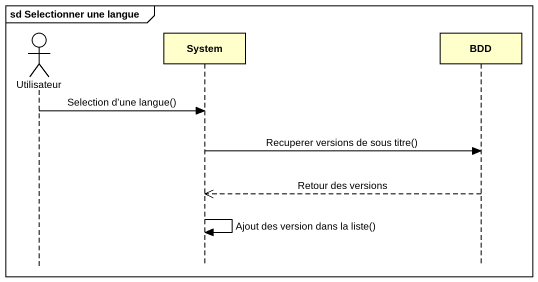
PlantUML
@startuml
mainframe sd Selectionner une langue
hide footbox
actor Utilisateur
participant System
participant BDD

Utilisateur -> System : Selection d'une langue()
System -> BDD : Recuperer versions de sous titre()
BDD -->> System : Retour des versions
System -> System : Ajout des version dans la liste()
@enduml
